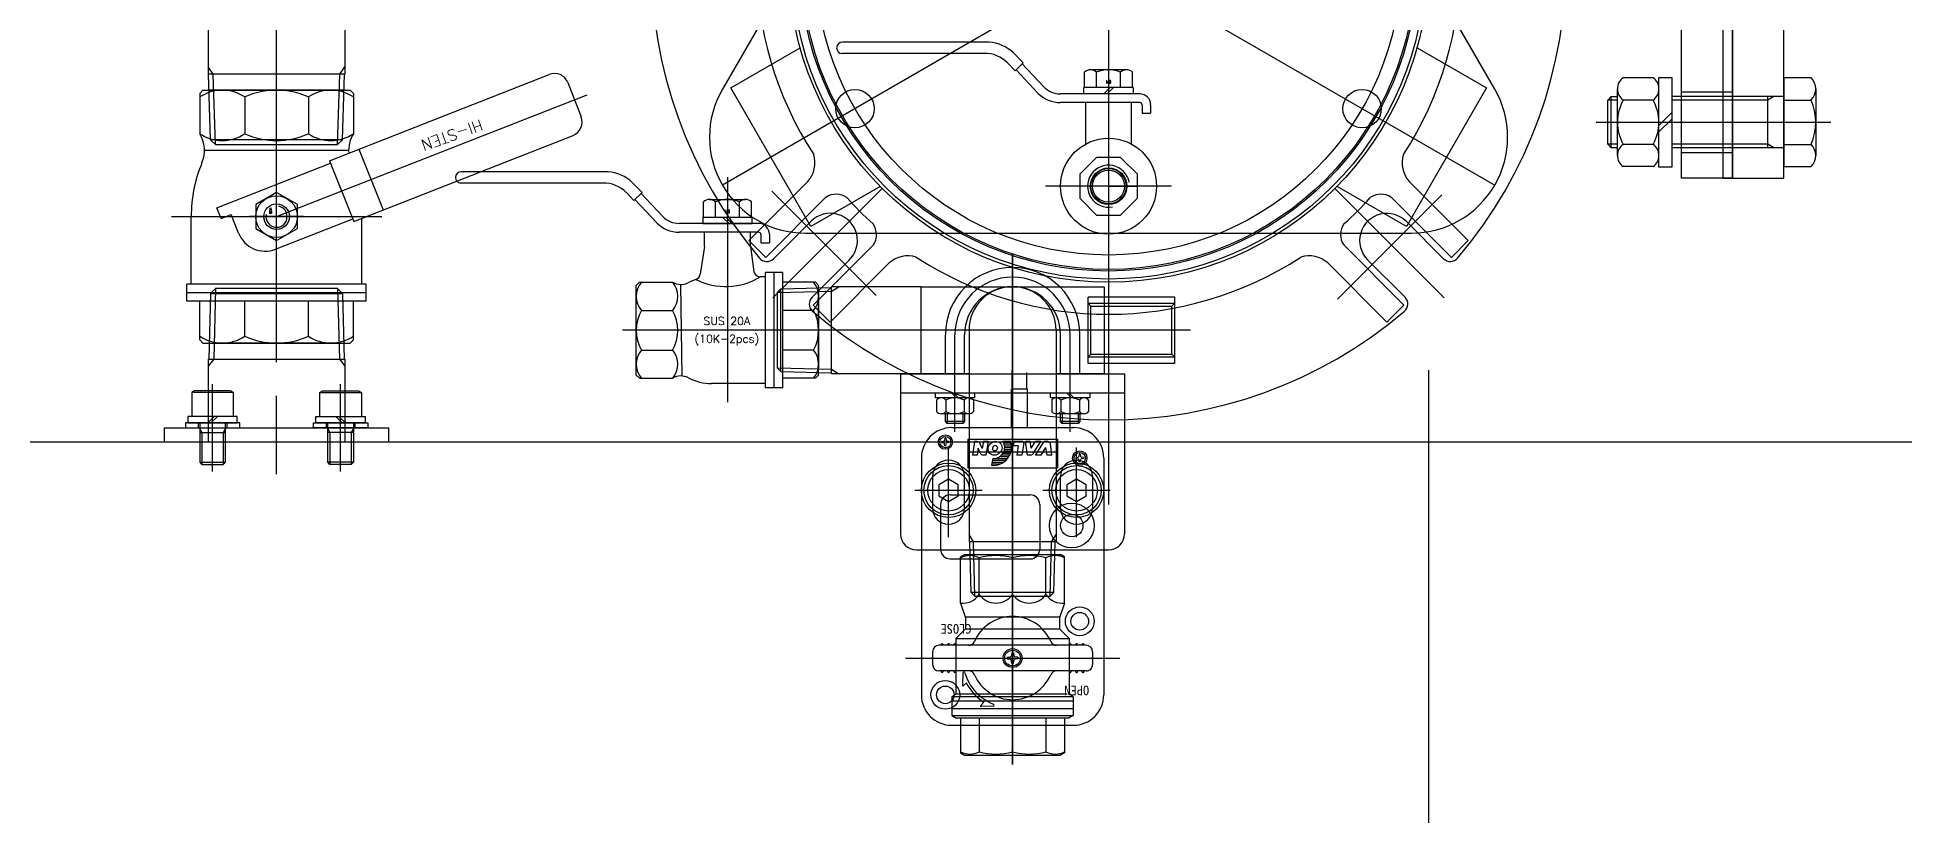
# Model space of a CAD drawing. Header units: millimetres. Extents: x 4080735 to 4152075, y -451436 to -400976.
# Drawn here: x 4112793 to 4113377, y -424676 to -424433 of the extents above; entities that cross this region are included whole.
import ezdxf
from ezdxf.enums import TextEntityAlignment as Align

# ---------------------------------------------------------------- set-up
doc = ezdxf.new("R2010")
doc.units = ezdxf.units.MM
doc.header["$LTSCALE"] = 60
doc.layers.add('EQUIPMENT', color=6, linetype='Continuous')
doc.styles.get("Standard").update_dxf_attribs({"font": 'romans.shx', "width": 0.75, "bigfont": 'whgtxt.shx'})
doc.styles.add('WHGTXT', font='ROMANS.shx', dxfattribs={"bigfont": 'WHGTXT.shx'})
doc.styles.add('굴림체', font='', dxfattribs={"width": 0.8, "height": 150})
doc.styles.get('굴림체').set_extended_font_data('GulimChe')

# ---------------------------------------------------------------- blocks, each defined once
blk = doc.blocks.new('EQ')
at = {"layer": 'EQUIPMENT', "color": 253}
for p, q in [((-2670, 17496.86), (-2670, 17854.1)), ((-2435.98, 17683.98), (-2530.68, 17519.96)), ((-2289.32, 17519.96), (-2384.02, 17683.98)), ((-2231, 17492.13), (-2231, 17627.13)), ((-2218, 17627.13), (-2218, 17492.13)), ((-2215, 17492.13), (-2215, 17627.13)), ((-2215, 17627.13), (-2215, 17492.13)), ((-2215, 17492.13), (-2215, 17627.13)), ((-2199, 17492.13), (-2199, 17627.13)), ((-2410, 17559.63), (-2530.68, 17489.96)), ((-2410, 17559.63), (-2410, 17390.17)), ((-2410, 17559.63), (-2289.32, 17489.96)), ((-2691.35, 17552.63), (-2691.35, 17524.63)), ((-2648.65, 17552.63), (-2648.65, 17524.63)), ((-2528.06, 17520.34), (-2506.41, 17532.84)), ((-2448.86, 17531.13), (-2493.25, 17531.09)), ((-2447.27, 17534.65), (-2493.16, 17534.63)), ((-2436.64, 17528.16), (-2439.71, 17531.34)), ((-2409.98, 17532.97), (-2409.98, 17470.63)), ((-2313.59, 17532.84), (-2291.94, 17520.34)), ((-2689.77, 17524.63), (-2691.35, 17526.93)), ((-2648.65, 17524.63), (-2691.35, 17524.63)), ((-2690.6, 17504.11), (-2691.25, 17524.63)), ((-2689.08, 17502.63), (-2689.77, 17524.63)), ((-2670, 17434.64), (-2670, 17525.63)), ((-2653.46, 17497.61), (-2584.77, 17524.56)), ((-2650.92, 17502.63), (-2650.23, 17524.63)), ((-2650.23, 17524.63), (-2648.65, 17526.93)), ((-2649.4, 17504.11), (-2648.75, 17524.63)), ((-2439.19, 17525.7), (-2441.57, 17528.16)), ((-2436.64, 17528.16), (-2439.19, 17525.7)), ((-2432.08, 17518.73), (-2438.88, 17525.99)), ((-2430.2, 17520.66), (-2436.95, 17527.87)), ((-2417.49, 17520.5), (-2417.49, 17525.22)), ((-2404.35, 17526), (-2415.61, 17526)), ((-2413.73, 17520.5), (-2413.73, 17525.22)), ((-2406.23, 17520.5), (-2406.23, 17525.22)), ((-2402.48, 17520.5), (-2402.48, 17525.22)), ((-2239.86, 17523.49), (-2249.14, 17523.49)), ((-2238, 17495.63), (-2238, 17523.63)), ((-2238, 17523.63), (-2234, 17523.63)), ((-2234, 17523.63), (-2234, 17495.63)), ((-2190.43, 17523.49), (-2199, 17523.49)), ((-2199, 17523.49), (-2199, 17495.78)), ((-2694, 17518.63), (-2693, 17519.63)), ((-2694, 17518.63), (-2694, 17506.03)), ((-2693, 17519.63), (-2647, 17519.63)), ((-2648.91, 17519.63), (-2691.09, 17519.63)), ((-2670, 17480.13), (-2572.97, 17518.21)), ((-2647, 17519.63), (-2646, 17518.63)), ((-2646, 17518.63), (-2646, 17506.03)), ((-2579.01, 17522.04), (-2574.81, 17511.28)), ((-2503.06, 17477.04), (-2528.06, 17520.34)), ((-2400.24, 17518.5), (-2425.1, 17518.5)), ((-2402.28, 17520.5), (-2417.68, 17520.5)), ((-2417.68, 17518.5), (-2417.68, 17520.5)), ((-2402.28, 17518.5), (-2417.68, 17518.5)), ((-2411.48, 17518.5), (-2409.48, 17520.5)), ((-2410.48, 17518.5), (-2408.48, 17520.5)), ((-2402.28, 17520.5), (-2402.28, 17518.5)), ((-2291.94, 17520.34), (-2316.94, 17477.04)), ((-2254, 17516.55), (-2252.92, 17517.63)), ((-2252.92, 17517.63), (-2251, 17517.63)), ((-2252.92, 17501.63), (-2252.92, 17517.63)), ((-2251, 17499.24), (-2251, 17520.03)), ((-2199, 17517.63), (-2234, 17517.63)), ((-2231, 17519.13), (-2215, 17519.13)), ((-2204, 17501.63), (-2204, 17517.63)), ((-2202.13, 17517.63), (-2204, 17516.55)), ((-2189, 17520.03), (-2189, 17499.24)), ((-2679.94, 17517.52), (-2679.94, 17506.03)), ((-2660.06, 17517.52), (-2660.06, 17506.03)), ((-2400.24, 17515.75), (-2425.05, 17515.75)), ((-2417.14, 17502.83), (-2417.14, 17515.75)), ((-2402.82, 17502.81), (-2402.82, 17515.75)), ((-2399.54, 17515.04), (-2399.54, 17512.46)), ((-2399.54, 17512.46), (-2396.84, 17512.46)), ((-2396.84, 17515.1), (-2396.84, 17512.46)), ((-2254, 17502.72), (-2254, 17516.55)), ((-2251, 17516.55), (-2254, 17516.55)), ((-2239.86, 17516.56), (-2249.14, 17516.56)), ((-2234, 17512.63), (-2238, 17508.63)), ((-2204, 17516.55), (-2234, 17516.55)), ((-2199, 17516.56), (-2190.43, 17516.56)), ((-2257.67, 17509.63), (-2184.33, 17509.63)), ((-2234, 17510.63), (-2238, 17506.63)), ((-2232, 17509.63), (-2214, 17509.63)), ((-2229, 17509.63), (-2188.45, 17509.63)), ((-2647.47, 17500.8), (-2692.53, 17500.8)), ((-2690.6, 17504.11), (-2689.08, 17502.63)), ((-2649.4, 17504.11), (-2690.6, 17504.11)), ((-2689.08, 17502.63), (-2650.92, 17502.63)), ((-2650.92, 17502.63), (-2649.4, 17504.11)), ((-2645.87, 17478.62), (-2577.32, 17505.52)), ((-2644.33, 17501.19), (-2636.73, 17482.21)), ((-2252.92, 17501.63), (-2254, 17502.72)), ((-2251, 17502.72), (-2254, 17502.72)), ((-2251, 17501.63), (-2252.92, 17501.63)), ((-2239.86, 17502.71), (-2249.14, 17502.71)), ((-2204, 17502.72), (-2234, 17502.72)), ((-2199, 17501.63), (-2234, 17501.63)), ((-2231, 17500.13), (-2215, 17500.13)), ((-2202.13, 17501.63), (-2204, 17502.72)), ((-2199, 17502.71), (-2190.43, 17502.71)), ((-2688.64, 17482.85), (-2653.13, 17496.78)), ((-2653.46, 17497.61), (-2645.87, 17478.62)), ((-2413.73, 17498.63), (-2419, 17493.36)), ((-2406.27, 17498.63), (-2413.73, 17498.63)), ((-2401, 17493.36), (-2406.27, 17498.63)), ((-2239.86, 17495.78), (-2249.14, 17495.78)), ((-2234, 17495.63), (-2238, 17495.63)), ((-2199, 17495.78), (-2190.43, 17495.78)), ((-2670, 17471.68), (-2670, 17488.58)), ((-2567.98, 17490.63), (-2612.37, 17490.59)), ((-2566.39, 17494.15), (-2612.28, 17494.13)), ((-2555.76, 17487.66), (-2558.83, 17490.84)), ((-2529.1, 17492.47), (-2529.1, 17422.13)), ((-2522.43, 17472.66), (-2503.97, 17491.12)), ((-2514.89, 17454.75), (-2480.71, 17488.92)), ((-2481.41, 17489.54), (-2503.06, 17477.04)), ((-2390.28, 17489.63), (-2429.72, 17489.63)), ((-2410, 17489.63), (-2419.18, 17489.63)), ((-2419, 17493.36), (-2419, 17485.91)), ((-2410, 17489.63), (-2400.82, 17489.63)), ((-2401, 17485.91), (-2401, 17493.36)), ((-2305.11, 17454.75), (-2339.29, 17488.92)), ((-2316.94, 17477.04), (-2338.59, 17489.54)), ((-2297.57, 17472.66), (-2316.03, 17491.12)), ((-2215, 17492.13), (-2231, 17492.13)), ((-2218, 17492.13), (-2215, 17492.13)), ((-2215, 17492.13), (-2199, 17492.13)), ((-2687.35, 17479.55), (-2688.64, 17482.85)), ((-2670, 17487.64), (-2676.5, 17483.89)), ((-2676.5, 17483.89), (-2676.5, 17476.38)), ((-2663.5, 17483.89), (-2670, 17487.64)), ((-2663.5, 17476.38), (-2663.5, 17483.89)), ((-2558.31, 17485.2), (-2560.69, 17487.66)), ((-2555.76, 17487.66), (-2558.31, 17485.2)), ((-2551.2, 17478.23), (-2558, 17485.49)), ((-2549.31, 17480.16), (-2556.07, 17487.37)), ((-2536.61, 17480), (-2536.61, 17484.72)), ((-2534.73, 17485.5), (-2523.47, 17485.5)), ((-2532.85, 17480), (-2532.85, 17484.72)), ((-2525.35, 17480), (-2525.35, 17484.72)), ((-2521.59, 17480), (-2521.59, 17484.72)), ((-2517.13, 17467.36), (-2498.33, 17486.16)), ((-2515.25, 17488.11), (-2482.67, 17455.53)), ((-2419, 17485.91), (-2413.73, 17480.63)), ((-2406.27, 17480.63), (-2401, 17485.91)), ((-2338.47, 17454.38), (-2305.9, 17486.96)), ((-2302.87, 17467.36), (-2321.67, 17486.16)), ((-2702.86, 17480.13), (-2637.14, 17480.13)), ((-2696.67, 17459.02), (-2696.67, 17480.13)), ((-2687.35, 17479.55), (-2684.15, 17480.8)), ((-2681.88, 17475), (-2684.15, 17480.8)), ((-2661.55, 17480.13), (-2678.45, 17480.13)), ((-2670.35, 17469.97), (-2646.2, 17479.45)), ((-2643.33, 17459.02), (-2643.33, 17479.62)), ((-2519.36, 17478), (-2544.22, 17478)), ((-2536.8, 17480), (-2521.4, 17480)), ((-2536.8, 17480), (-2536.8, 17478)), ((-2536.8, 17478), (-2521.4, 17478)), ((-2528.6, 17478), (-2530.6, 17480)), ((-2527.6, 17478), (-2529.6, 17480)), ((-2521.4, 17478), (-2521.4, 17480)), ((-2502.98, 17478.67), (-2514.67, 17466.98)), ((-2413.73, 17480.63), (-2406.27, 17480.63)), ((-2316.81, 17478.46), (-2305.33, 17466.98)), ((-2676.5, 17476.38), (-2670, 17472.63)), ((-2670, 17472.63), (-2663.5, 17476.38)), ((-2519.36, 17475.25), (-2544.17, 17475.25)), ((-2536.26, 17470.81), (-2536.26, 17475.25)), ((-2522.43, 17472.66), (-2517.13, 17467.36)), ((-2521.94, 17470.81), (-2521.94, 17475.25)), ((-2518.66, 17474.54), (-2518.66, 17471.96)), ((-2518.66, 17471.96), (-2515.96, 17471.96)), ((-2518.66, 17471.96), (-2518.66, 17471.96)), ((-2515.96, 17474.6), (-2515.96, 17471.96)), ((-2504.7, 17474.96), (-2315.3, 17474.96)), ((-2502.28, 17452.51), (-2483.48, 17471.31)), ((-2317.72, 17452.51), (-2336.52, 17471.31)), ((-2297.57, 17472.66), (-2302.87, 17467.36)), ((-2536.26, 17470.81), (-2537.58, 17462.11)), ((-2521.94, 17470.81), (-2520.81, 17462.93)), ((-2491.17, 17466.45), (-2502.65, 17454.97)), ((-2496.97, 17447.2), (-2478.51, 17465.67)), ((-2440, 17373.41), (-2440, 17468.64)), ((-2440, 17468.05), (-2440, 17357.27)), ((-2323.03, 17447.2), (-2341.49, 17465.67)), ((-2329.04, 17466.65), (-2317.35, 17454.96)), ((-2557.6, 17458.63), (-2556.6, 17459.63)), ((-2556.6, 17459.63), (-2546.21, 17459.63)), ((-2517.27, 17461.3), (-2518.84, 17461.3)), ((-2517.27, 17462.63), (-2517.27, 17426.63)), ((-2511.93, 17462.63), (-2517.27, 17462.63)), ((-2514.6, 17462.63), (-2514.6, 17426.63)), ((-2511.93, 17462.63), (-2511.93, 17426.63)), ((-2501.6, 17459.63), (-2511.93, 17459.63)), ((-2500.6, 17458.63), (-2501.6, 17459.63)), ((-2642, 17459.02), (-2698, 17459.02)), ((-2698, 17453.69), (-2698, 17459.02)), ((-2642, 17456.36), (-2698, 17456.36)), ((-2642, 17453.69), (-2698, 17453.69)), ((-2694, 17441.63), (-2694, 17453.69)), ((-2690.6, 17456.16), (-2691.12, 17435.63)), ((-2689.08, 17457.63), (-2690.6, 17456.16)), ((-2690.6, 17456.16), (-2649.4, 17456.16)), ((-2689.08, 17457.63), (-2689.64, 17435.63)), ((-2650.92, 17457.63), (-2689.08, 17457.63)), ((-2679.94, 17442.75), (-2679.94, 17453.69)), ((-2660.06, 17442.75), (-2660.06, 17453.69)), ((-2650.92, 17457.63), (-2649.4, 17456.16)), ((-2650.92, 17457.63), (-2650.36, 17435.63)), ((-2649.4, 17456.16), (-2648.88, 17435.63)), ((-2646, 17441.63), (-2646, 17453.69)), ((-2642, 17453.69), (-2642, 17459.02)), ((-2557.6, 17430.63), (-2557.6, 17458.63)), ((-2543.22, 17430.33), (-2543.63, 17458.92)), ((-2513.6, 17456.4), (-2512.45, 17457.58)), ((-2513.6, 17456.4), (-2496.6, 17456.83)), ((-2513.6, 17456.4), (-2513.6, 17432.87)), ((-2512.45, 17457.58), (-2496.6, 17457.98)), ((-2512.45, 17431.69), (-2512.45, 17457.58)), ((-2500.6, 17430.63), (-2500.6, 17458.63)), ((-2500.6, 17456.4), (-2500.6, 17432.87)), ((-2496.6, 17431.03), (-2496.6, 17458.23)), ((-2468.6, 17458.23), (-2496.6, 17458.23)), ((-2496.6, 17456.83), (-2494.27, 17458.23)), ((-2468.6, 17431.03), (-2468.6, 17458.23)), ((-2468.6, 17458.23), (-2411.4, 17458.23)), ((-2389.4, 17454.98), (-2416.4, 17454.98)), ((-2416.4, 17434.28), (-2416.4, 17454.98)), ((-2411.4, 17458.23), (-2411.4, 17431.03)), ((-2389.4, 17454.98), (-2389.4, 17434.28)), ((-2555.99, 17450.85), (-2546.21, 17450.85)), ((-2502.21, 17450.85), (-2511.93, 17450.85)), ((-2496.97, 17447.2), (-2502.28, 17452.51)), ((-2389.4, 17452.95), (-2416.4, 17452.95)), ((-2415.56, 17452.11), (-2416.4, 17452.95)), ((-2415.56, 17452.11), (-2390.24, 17452.11)), ((-2415.56, 17437.16), (-2415.56, 17452.11)), ((-2390.24, 17452.11), (-2389.4, 17452.95)), ((-2390.24, 17437.16), (-2390.24, 17452.11)), ((-2323.03, 17447.2), (-2317.72, 17452.51)), ((-2496.35, 17444.63), (-2561.85, 17444.63)), ((-2402.73, 17444.63), (-2517.86, 17444.63)), ((-2468.6, 17444.63), (-2470.6, 17444.63)), ((-2461, 17431.03), (-2461, 17443.23)), ((-2458, 17412.94), (-2458, 17443.23)), ((-2455, 17431.03), (-2455, 17443.23)), ((-2453.6, 17444.63), (-2453.6, 17378.53)), ((-2426.4, 17444.63), (-2426.4, 17378.53)), ((-2425, 17431.03), (-2425, 17443.23)), ((-2422, 17412.94), (-2422, 17443.23)), ((-2384.4, 17444.63), (-2421.4, 17444.63)), ((-2419, 17431.03), (-2419, 17443.23)), ((-2693, 17440.63), (-2694, 17441.63)), ((-2693, 17440.63), (-2647, 17440.63)), ((-2650.92, 17440.63), (-2689.08, 17440.63)), ((-2647, 17440.63), (-2646, 17441.63)), ((-2555.99, 17438.42), (-2546.21, 17438.42)), ((-2502.21, 17438.42), (-2511.93, 17438.42)), ((-2416.4, 17436.32), (-2415.56, 17437.16)), ((-2416.4, 17436.32), (-2389.4, 17436.32)), ((-2415.56, 17437.16), (-2390.24, 17437.16)), ((-2389.4, 17436.32), (-2390.24, 17437.16)), ((-2691.35, 17435.63), (-2691.35, 17409.63)), ((-2691.35, 17435.63), (-2648.65, 17435.63)), ((-2689.64, 17435.63), (-2691.35, 17433.39)), ((-2650.36, 17435.63), (-2648.65, 17433.39)), ((-2648.65, 17435.63), (-2648.65, 17409.63)), ((-2557.6, 17430.63), (-2556.6, 17429.63)), ((-2513.6, 17432.87), (-2496.6, 17432.44)), ((-2513.6, 17432.87), (-2512.45, 17431.69)), ((-2512.45, 17431.69), (-2496.6, 17431.29)), ((-2501.6, 17429.63), (-2500.6, 17430.63)), ((-2496.6, 17432.44), (-2494.27, 17431.03)), ((-2468.6, 17431.03), (-2496.6, 17431.03)), ((-2475, 17431.03), (-2475, 17381.03)), ((-2475, 17431.03), (-2405, 17431.03)), ((-2453.6, 17431.03), (-2468.6, 17431.03)), ((-2440.1, 17426.2), (-2440.1, 17432.03)), ((-2435.5, 17426.2), (-2435.5, 17431.44)), ((-2411.4, 17431.03), (-2426.4, 17431.03)), ((-2389.4, 17434.28), (-2416.4, 17434.28)), ((-2405, 17431.03), (-2405, 17381.03)), ((-2310, 17432.13), (-2310, 15716.84)), ((-2695.63, 17425.73), (-2696.5, 17425.23)), ((-2696.5, 17425.23), (-2696.5, 17417.73)), ((-2683.5, 17425.23), (-2696.5, 17425.23)), ((-2684.37, 17425.73), (-2695.63, 17425.73)), ((-2690, 17400.54), (-2690, 17427.83)), ((-2683.5, 17425.23), (-2684.37, 17425.73)), ((-2683.5, 17417.73), (-2683.5, 17425.23)), ((-2656.5, 17425.23), (-2655.63, 17425.73)), ((-2656.5, 17425.23), (-2643.5, 17425.23)), ((-2656.5, 17417.73), (-2656.5, 17425.23)), ((-2655.63, 17425.73), (-2644.37, 17425.73)), ((-2650, 17400.54), (-2650, 17427.83)), ((-2644.37, 17425.73), (-2643.5, 17425.23)), ((-2643.5, 17425.23), (-2643.5, 17417.73)), ((-2556.6, 17429.63), (-2546.21, 17429.63)), ((-2517.27, 17427.97), (-2534.1, 17427.97)), ((-2511.93, 17426.63), (-2517.27, 17426.63)), ((-2501.6, 17429.63), (-2511.93, 17429.63)), ((-2475, 17425.03), (-2405, 17425.03)), ((-2464.1, 17423.53), (-2464.1, 17425.03)), ((-2464.1, 17425.03), (-2451.9, 17425.03)), ((-2459.13, 17425.03), (-2457.63, 17423.53)), ((-2458.38, 17425.03), (-2456.88, 17423.53)), ((-2451.9, 17425.03), (-2451.9, 17423.53)), ((-2435.3, 17426.2), (-2440.3, 17426.2)), ((-2440.3, 17414.2), (-2440.3, 17426.2)), ((-2435.3, 17414.2), (-2435.3, 17426.2)), ((-2428.1, 17423.53), (-2428.1, 17425.03)), ((-2428.1, 17425.03), (-2415.9, 17425.03)), ((-2423.13, 17425.03), (-2421.63, 17423.53)), ((-2422.38, 17425.03), (-2420.88, 17423.53)), ((-2415.9, 17425.03), (-2415.9, 17423.53)), ((-2670, 17399.63), (-2670, 17424.13)), ((-2451.9, 17423.53), (-2464.1, 17423.53)), ((-2463.77, 17422.82), (-2463.77, 17419.25)), ((-2453.67, 17418.53), (-2462.33, 17418.53)), ((-2461, 17416.08), (-2461, 17418.53)), ((-2460.89, 17422.82), (-2460.89, 17419.25)), ((-2460.46, 17418.53), (-2460.46, 17415.53)), ((-2455.54, 17418.53), (-2455.54, 17415.53)), ((-2455.11, 17422.82), (-2455.11, 17419.25)), ((-2455, 17418.53), (-2455, 17416.08)), ((-2452.23, 17422.82), (-2452.23, 17419.25)), ((-2440, 17308.9), (-2440, 17419.2)), ((-2415.9, 17423.53), (-2428.1, 17423.53)), ((-2427.77, 17422.82), (-2427.77, 17419.25)), ((-2417.67, 17418.53), (-2426.33, 17418.53)), ((-2425, 17416.08), (-2425, 17418.53)), ((-2424.89, 17422.82), (-2424.89, 17419.25)), ((-2424.46, 17418.53), (-2424.46, 17415.53)), ((-2419.54, 17418.53), (-2419.54, 17415.53)), ((-2419.11, 17422.82), (-2419.11, 17419.25)), ((-2419, 17418.53), (-2419, 17416.08)), ((-2416.23, 17422.82), (-2416.23, 17419.25)), ((-2705, 17409.63), (-2705, 17414.13)), ((-2705, 17414.13), (-2635, 17414.13)), ((-2698.5, 17415.73), (-2698.5, 17414.13)), ((-2681.5, 17415.73), (-2698.5, 17415.73)), ((-2698.5, 17414.13), (-2681.5, 17414.13)), ((-2697.7, 17417.73), (-2697.7, 17415.73)), ((-2682.3, 17417.73), (-2697.7, 17417.73)), ((-2697.7, 17415.73), (-2682.3, 17415.73)), ((-2694.5, 17415.73), (-2694.5, 17414.13)), ((-2694, 17415.73), (-2694, 17403.41)), ((-2694, 17413.91), (-2693.32, 17412.73)), ((-2694, 17412.73), (-2686, 17412.73)), ((-2693.32, 17412.73), (-2693.32, 17402.73)), ((-2691.5, 17415.73), (-2689.5, 17417.73)), ((-2690.5, 17415.73), (-2688.5, 17417.73)), ((-2686, 17413.91), (-2686.68, 17412.73)), ((-2686.68, 17412.73), (-2686.68, 17402.73)), ((-2686, 17403.41), (-2686, 17415.73)), ((-2685.5, 17415.73), (-2685.5, 17414.13)), ((-2682.3, 17415.73), (-2682.3, 17417.73)), ((-2681.5, 17414.13), (-2681.5, 17415.73)), ((-2658.5, 17414.13), (-2658.5, 17415.73)), ((-2658.5, 17415.73), (-2641.5, 17415.73)), ((-2641.5, 17414.13), (-2658.5, 17414.13)), ((-2657.7, 17417.73), (-2642.3, 17417.73)), ((-2657.7, 17415.73), (-2657.7, 17417.73)), ((-2642.3, 17415.73), (-2657.7, 17415.73)), ((-2654.5, 17415.73), (-2654.5, 17414.13)), ((-2654, 17403.41), (-2654, 17415.73)), ((-2654, 17413.91), (-2653.32, 17412.73)), ((-2646, 17412.73), (-2654, 17412.73)), ((-2653.32, 17412.73), (-2653.32, 17402.73)), ((-2649.5, 17415.73), (-2651.5, 17417.73)), ((-2648.5, 17415.73), (-2650.5, 17417.73)), ((-2646, 17413.91), (-2646.68, 17412.73)), ((-2646.68, 17412.73), (-2646.68, 17402.73)), ((-2646, 17415.73), (-2646, 17403.41)), ((-2645.5, 17415.73), (-2645.5, 17414.13)), ((-2642.3, 17417.73), (-2642.3, 17415.73)), ((-2641.5, 17415.73), (-2641.5, 17414.13)), ((-2635, 17414.13), (-2635, 17409.63)), ((-2460.46, 17415.53), (-2461, 17416.08)), ((-2455, 17416.08), (-2461, 17416.08)), ((-2455.54, 17415.53), (-2460.46, 17415.53)), ((-2459, 17414.2), (-2421, 17414.2)), ((-2455, 17416.08), (-2455.54, 17415.53)), ((-2424.46, 17415.53), (-2425, 17416.08)), ((-2419, 17416.08), (-2425, 17416.08)), ((-2419.54, 17415.53), (-2424.46, 17415.53)), ((-2419, 17416.08), (-2419.54, 17415.53)), ((-1810, 17409.63), (-2810, 17409.63)), ((-2635, 17409.63), (-2705, 17409.63)), ((-2462.2, 17409.88), (-2461.52, 17409.95)), ((-2462.2, 17409.88), (-2462.2, 17409.52)), ((-2462.2, 17409.52), (-2461.52, 17409.45)), ((-2461.52, 17409.95), (-2461.35, 17410.04)), ((-2461.52, 17409.45), (-2461.35, 17409.35)), ((-2461.25, 17410.22), (-2461.35, 17410.04)), ((-2461.25, 17409.18), (-2461.35, 17409.35)), ((-2461.18, 17410.9), (-2461.25, 17410.22)), ((-2461.18, 17408.5), (-2461.25, 17409.18)), ((-2460.82, 17410.9), (-2461.18, 17410.9)), ((-2460.82, 17408.5), (-2461.18, 17408.5)), ((-2460.82, 17410.9), (-2460.75, 17410.22)), ((-2460.82, 17408.5), (-2460.75, 17409.18)), ((-2460.75, 17410.22), (-2460.65, 17410.04)), ((-2460.75, 17409.18), (-2460.65, 17409.35)), ((-2460.48, 17409.95), (-2460.65, 17410.04)), ((-2460.48, 17409.45), (-2460.65, 17409.35)), ((-2459.8, 17409.88), (-2460.48, 17409.95)), ((-2459.8, 17409.52), (-2460.48, 17409.45)), ((-2460, 17380.03), (-2460, 17408.03)), ((-2459.8, 17409.88), (-2459.8, 17409.52)), ((-2454, 17410.6), (-2426, 17410.6)), ((-2454, 17410.6), (-2454, 17401.6)), ((-2454, 17410.6), (-2454, 17401.6)), ((-2454, 17410.6), (-2426, 17410.6)), ((-2451.87, 17409.86), (-2452.55, 17405.65)), ((-2451.16, 17409.86), (-2451.87, 17409.86)), ((-2450.74, 17407.75), (-2451.08, 17405.65)), ((-2450.17, 17406.37), (-2450.74, 17407.75)), ((-2449.47, 17407.69), (-2450.07, 17409.13)), ((-2449.13, 17409.86), (-2449.47, 17407.69)), ((-2447.62, 17409.86), (-2449.13, 17409.86)), ((-2447.62, 17409.86), (-2448.3, 17405.65)), ((-2440.63, 17409.86), (-2443.07, 17409.86)), ((-2440.53, 17409.56), (-2442.86, 17409.56)), ((-2440.45, 17406.74), (-2442.7, 17406.74)), ((-2440.39, 17409), (-2442.6, 17409)), ((-2440.35, 17407.3), (-2442.52, 17407.3)), ((-2440.32, 17408.43), (-2442.47, 17408.43)), ((-2440.3, 17407.87), (-2442.44, 17407.87)), ((-2439.62, 17409.86), (-2439.85, 17408.54)), ((-2438.22, 17408.54), (-2439.85, 17408.54)), ((-2436.91, 17409.86), (-2439.62, 17409.86)), ((-2438.22, 17408.54), (-2438.71, 17405.65)), ((-2436.49, 17409.36), (-2437.12, 17405.65)), ((-2434.49, 17409.86), (-2436, 17409.86)), ((-2435.34, 17405.65), (-2436, 17409.86)), ((-2434.17, 17407.82), (-2434.49, 17409.86)), ((-2434.17, 17407.82), (-2432.88, 17409.86)), ((-2433.55, 17406.08), (-2431.15, 17409.86)), ((-2431.15, 17409.86), (-2432.88, 17409.86)), ((-2432.78, 17405.65), (-2430.11, 17409.86)), ((-2431.03, 17405.65), (-2429.55, 17407.98)), ((-2428.99, 17409.86), (-2430.11, 17409.86)), ((-2429.18, 17405.65), (-2429.55, 17407.98)), ((-2427.68, 17405.65), (-2428.17, 17409.15)), ((-2426, 17410.6), (-2426, 17401.6)), ((-2426, 17410.6), (-2426, 17401.6)), ((-2420, 17380.03), (-2420, 17408.03)), ((-2694, 17403.41), (-2686, 17403.41)), ((-2694, 17403.41), (-2693.32, 17402.73)), ((-2693.32, 17402.73), (-2686.68, 17402.73)), ((-2686.68, 17402.73), (-2686, 17403.41)), ((-2646, 17403.41), (-2654, 17403.41)), ((-2653.32, 17402.73), (-2654, 17403.41)), ((-2646.68, 17402.73), (-2653.32, 17402.73)), ((-2646, 17403.41), (-2646.68, 17402.73)), ((-2468.5, 17404.7), (-2468.5, 17330.7)), ((-2460, 17384.13), (-2460, 17405.13)), ((-2454, 17401.6), (-2426, 17401.6)), ((-2454, 17401.6), (-2426, 17401.6)), ((-2426.4, 17406.53), (-2453.6, 17406.53)), ((-2451.08, 17405.65), (-2452.55, 17405.65)), ((-2448.3, 17405.65), (-2449.08, 17405.65)), ((-2446.18, 17404.58), (-2446.56, 17402.47)), ((-2443.94, 17402.79), (-2446.5, 17402.79)), ((-2442.85, 17403.35), (-2446.4, 17403.35)), ((-2442.12, 17403.92), (-2446.3, 17403.92)), ((-2441.59, 17404.48), (-2446.2, 17404.48)), ((-2441.18, 17405.05), (-2444.18, 17405.05)), ((-2440.86, 17405.61), (-2443.45, 17405.61)), ((-2440.62, 17406.17), (-2443, 17406.17)), ((-2437.12, 17405.65), (-2438.71, 17405.65)), ((-2434.34, 17405.65), (-2435.34, 17405.65)), ((-2431.03, 17405.65), (-2432.78, 17405.65)), ((-2427.68, 17405.65), (-2429.18, 17405.65)), ((-2420.2, 17404.88), (-2419.52, 17404.95)), ((-2420.2, 17404.88), (-2420.2, 17404.52)), ((-2420.2, 17404.52), (-2419.52, 17404.45)), ((-2420, 17384.13), (-2420, 17405.13)), ((-2419.52, 17404.95), (-2419.35, 17405.04)), ((-2419.52, 17404.45), (-2419.35, 17404.35)), ((-2419.25, 17405.22), (-2419.35, 17405.04)), ((-2419.25, 17404.18), (-2419.35, 17404.35)), ((-2419.18, 17405.9), (-2419.25, 17405.22)), ((-2419.18, 17403.5), (-2419.25, 17404.18)), ((-2418.82, 17405.9), (-2419.18, 17405.9)), ((-2418.82, 17403.5), (-2419.18, 17403.5)), ((-2418.82, 17405.9), (-2418.75, 17405.22)), ((-2418.82, 17403.5), (-2418.75, 17404.18)), ((-2418.75, 17405.22), (-2418.65, 17405.04)), ((-2418.75, 17404.18), (-2418.65, 17404.35)), ((-2418.48, 17404.95), (-2418.65, 17405.04)), ((-2418.48, 17404.45), (-2418.65, 17404.35)), ((-2417.8, 17404.88), (-2418.48, 17404.95)), ((-2417.8, 17404.52), (-2418.48, 17404.45)), ((-2417.8, 17404.88), (-2417.8, 17404.52)), ((-2411.5, 17404.7), (-2411.5, 17330.7)), ((-2465, 17399.03), (-2465, 17389.03)), ((-2460, 17398.1), (-2463, 17396.37)), ((-2463, 17396.37), (-2463, 17392.9)), ((-2457, 17396.37), (-2460, 17398.1)), ((-2457, 17392.9), (-2457, 17396.37)), ((-2455, 17389.03), (-2455, 17399.03)), ((-2425, 17389.03), (-2425, 17399.03)), ((-2420, 17398.1), (-2423, 17396.37)), ((-2423, 17396.37), (-2423, 17392.9)), ((-2417, 17396.37), (-2420, 17398.1)), ((-2417, 17392.9), (-2417, 17396.37)), ((-2415, 17399.03), (-2415, 17389.03)), ((-2470.5, 17394.63), (-2449.5, 17394.63)), ((-2463, 17392.9), (-2460, 17391.17)), ((-2462.5, 17390.2), (-2462.5, 17376.2)), ((-2460, 17391.17), (-2457, 17392.9)), ((-2459.5, 17393.2), (-2434.5, 17393.2)), ((-2431.5, 17390.2), (-2431.5, 17376.2)), ((-2430.5, 17394.63), (-2409.5, 17394.63)), ((-2423, 17392.9), (-2420, 17391.17)), ((-2420, 17391.17), (-2417, 17392.9)), ((-2452.2, 17378.53), (-2453.6, 17380.86)), ((-2426.4, 17378.53), (-2453.6, 17378.53)), ((-2452.94, 17362.68), (-2453.35, 17378.53)), ((-2451.76, 17361.53), (-2452.2, 17378.53)), ((-2440, 17377.53), (-2440, 17308.9)), ((-2428.24, 17361.53), (-2427.8, 17378.53)), ((-2427.8, 17378.53), (-2426.4, 17380.86)), ((-2427.06, 17362.68), (-2426.65, 17378.53)), ((-2470, 17376.03), (-2410, 17376.03)), ((-2459.5, 17373.2), (-2434.5, 17373.2)), ((-2456.28, 17373.81), (-2455.02, 17374.53)), ((-2456.28, 17359.38), (-2456.28, 17373.81)), ((-2455.01, 17374.53), (-2424.99, 17374.53)), ((-2451.76, 17374.53), (-2428.24, 17374.53)), ((-2450.44, 17362.11), (-2450.44, 17373.52)), ((-2440, 17373.52), (-2440, 17362.11)), ((-2429.56, 17362.11), (-2429.56, 17373.52)), ((-2423.72, 17373.81), (-2424.98, 17374.53)), ((-2423.72, 17359.38), (-2423.72, 17373.81)), ((-2451.76, 17361.53), (-2452.94, 17362.68)), ((-2427.06, 17362.68), (-2452.94, 17362.68)), ((-2451.76, 17361.53), (-2428.24, 17361.53)), ((-2428.24, 17361.53), (-2427.06, 17362.68)), ((-2456.28, 17359.38), (-2454.76, 17355.12)), ((-2454.76, 17355.12), (-2425.24, 17355.12)), ((-2454.7, 17355.12), (-2454.7, 17351.3)), ((-2425.3, 17355.12), (-2425.3, 17351.3)), ((-2423.72, 17359.38), (-2425.24, 17355.12)), ((-2454.7, 17351.3), (-2457.68, 17348.36)), ((-2457.68, 17348.36), (-2457.68, 17330.98)), ((-2457.68, 17348.36), (-2422.32, 17348.36)), ((-2454.7, 17351.3), (-2425.3, 17351.3)), ((-2425.3, 17351.3), (-2422.32, 17348.36)), ((-2422.32, 17348.36), (-2422.32, 17330.98)), ((-2465, 17344.2), (-2465, 17340.2)), ((-2417, 17346.2), (-2463, 17346.2)), ((-2462.3, 17346.2), (-2462.3, 17346.4)), ((-2461.7, 17346.2), (-2461.7, 17346.4)), ((-2460.3, 17346.2), (-2460.3, 17346.4)), ((-2459.7, 17346.2), (-2459.7, 17346.4)), ((-2458.3, 17346.2), (-2458.3, 17346.4)), ((-2457.7, 17346.2), (-2457.7, 17346.4)), ((-2441.68, 17342.45), (-2440.73, 17342.55)), ((-2440.73, 17342.55), (-2440.49, 17342.68)), ((-2440.35, 17342.93), (-2440.49, 17342.68)), ((-2440.25, 17343.88), (-2440.35, 17342.93)), ((-2439.75, 17343.88), (-2440.25, 17343.88)), ((-2439.75, 17343.88), (-2439.65, 17342.93)), ((-2439.65, 17342.93), (-2439.52, 17342.68)), ((-2439.27, 17342.55), (-2439.52, 17342.68)), ((-2438.32, 17342.45), (-2439.27, 17342.55)), ((-2422.3, 17346.2), (-2422.3, 17346.4)), ((-2421.7, 17346.2), (-2421.7, 17346.4)), ((-2420.3, 17346.2), (-2420.3, 17346.4)), ((-2419.7, 17346.2), (-2419.7, 17346.4)), ((-2418.3, 17346.2), (-2418.3, 17346.4)), ((-2417.7, 17346.2), (-2417.7, 17346.4)), ((-2415, 17344.2), (-2415, 17340.2)), ((-2473.5, 17342.2), (-2406.5, 17342.2)), ((-2417, 17338.2), (-2463, 17338.2)), ((-2462.3, 17338.2), (-2462.3, 17338)), ((-2461.7, 17338.2), (-2461.7, 17338)), ((-2460.3, 17338.2), (-2460.3, 17338)), ((-2459.7, 17338.2), (-2459.7, 17338)), ((-2458.3, 17338.2), (-2458.3, 17338)), ((-2457.7, 17338.2), (-2457.7, 17338)), ((-2455.49, 17337.51), (-2455.62, 17333.76)), ((-2441.68, 17342.45), (-2441.68, 17341.95)), ((-2441.68, 17341.95), (-2440.73, 17341.85)), ((-2440.73, 17341.85), (-2440.49, 17341.71)), ((-2440.35, 17341.47), (-2440.49, 17341.71)), ((-2440.25, 17340.51), (-2440.35, 17341.47)), ((-2439.75, 17340.51), (-2440.25, 17340.51)), ((-2439.75, 17340.51), (-2439.65, 17341.47)), ((-2439.65, 17341.47), (-2439.52, 17341.71)), ((-2439.27, 17341.85), (-2439.52, 17341.71)), ((-2438.32, 17341.95), (-2439.27, 17341.85)), ((-2438.32, 17342.45), (-2438.32, 17341.95)), ((-2422.3, 17338.2), (-2422.3, 17338)), ((-2421.7, 17338.2), (-2421.7, 17338)), ((-2420.3, 17338.2), (-2420.3, 17338)), ((-2419.7, 17338.2), (-2419.7, 17338)), ((-2418.3, 17338.2), (-2418.3, 17338)), ((-2417.7, 17338.2), (-2417.7, 17338)), ((-2458.94, 17330.07), (-2457.68, 17330.98)), ((-2457.68, 17330.98), (-2422.96, 17330.98)), ((-2454.44, 17334.43), (-2455.28, 17333.61)), ((-2421.06, 17330.07), (-2422.32, 17330.98)), ((-2421.06, 17330.07), (-2458.94, 17330.07)), ((-2458.94, 17330.07), (-2458.94, 17324.24)), ((-2458.94, 17328.89), (-2421.06, 17328.89)), ((-2421.06, 17326.37), (-2458.94, 17326.37)), ((-2448.94, 17328.43), (-2449.96, 17327.43)), ((-2446.07, 17327.22), (-2449.82, 17327.09)), ((-2421.06, 17330.07), (-2421.06, 17324.24)), ((-2459, 17321.2), (-2421, 17321.2)), ((-2458.94, 17324.24), (-2421.06, 17324.24)), ((-2458.94, 17324.24), (-2457.68, 17323.52)), ((-2457.68, 17323.52), (-2422.32, 17323.52)), ((-2456.28, 17323.52), (-2456.28, 17312.63)), ((-2450.44, 17323.52), (-2450.44, 17312.91)), ((-2440, 17323.52), (-2440, 17312.91)), ((-2429.56, 17323.52), (-2429.56, 17312.91)), ((-2423.72, 17323.52), (-2423.72, 17312.63)), ((-2421.06, 17324.24), (-2422.32, 17323.52)), ((-2456.28, 17312.63), (-2455.02, 17311.9)), ((-2455.01, 17311.9), (-2424.99, 17311.9)), ((-2423.72, 17312.63), (-2424.98, 17311.9))]:
    blk.add_line(p, q, dxfattribs=at)
for centre, radius in [((-2410, 17559.63), 100), ((-2410, 17559.63), 99), ((-2410, 17559.63), 96.5), ((-2410, 17559.63), 96), ((-2410, 17559.63), 91.5), ((-2489.24, 17513.88), 6), ((-2330.76, 17513.88), 6), ((-2410, 17489.63), 15), ((-2409.98, 17489.63), 5.72), ((-2410, 17489.63), 5.5), ((-2410, 17489.63), 5), ((-2670, 17480.13), 6.5), ((-2670, 17480.13), 4), ((-2461, 17409.7), 2.25), ((-2461, 17409.7), 1.76), ((-2419, 17404.7), 2.25), ((-2460, 17394.63), 8.5), ((-2460, 17394.63), 7.7), ((-2460, 17394.63), 6.5), ((-2420, 17394.63), 8.5), ((-2420, 17394.63), 7.7), ((-2420, 17394.63), 6.5), ((-2419, 17404.7), 1.76), ((-2421.5, 17383.6), 7), ((-2421.5, 17383.6), 3.5), ((-2419, 17353.7), 4.5), ((-2419, 17353.7), 2.75), ((-2440, 17342.2), 2.95), ((-2440, 17342.2), 2.47), ((-2461, 17330.7), 4.5), ((-2461, 17330.7), 2.75)]:
    blk.add_circle(centre, radius, dxfattribs=at)
for centre, radius, start, end in [((-2410, 17559.63), 143, 139.70973, 220.28825), ((-2410, 17559.63), 143, 319.70973, 40.28825), ((-2410, 17559.63), 110, 146.89991, 213.10009), ((-2410, 17559.63), 110, 326.89991, 33.10009), ((-2493.21, 17532.86), 1.77, 88.55151, 268.55151), ((-2448.6, 17521.35), 9.78, 44.06962, 91.54593), ((-2448.56, 17521.43), 13.28, 48.22049, 84.40064), ((-2583.15, 17520.42), 4.44, 21.34485, 111.42613), ((-2415.61, 17523.37), 2.63, 44.55822, 135.44178), ((-2409.98, 17516.65), 9.35, 66.34973, 113.65027), ((-2404.35, 17523.37), 2.63, 44.55822, 135.44178), ((-2246.84, 17520.03), 4.16, 123.60751, 236.39249), ((-2242.16, 17520.03), 4.16, 303.60751, 56.39249), ((-2193.91, 17520.03), 4.91, 315.17818, 44.82182), ((-2686.97, 17506.9), 12.73, 56.49431, 123.50569), ((-2670, 17495.2), 24.44, 65.9983, 114.0017), ((-2653.03, 17506.9), 12.73, 56.49431, 123.50569), ((-2504.7, 17504.96), 30, 150, 270), ((-2425.05, 17525.53), 9.78, 224.06962, 270), ((-2425.1, 17525.59), 7.09, 224.06962, 270), ((-2400.24, 17515.1), 3.4, 0, 90), ((-2315.3, 17504.96), 30, 270, 30), ((-2400.24, 17515.04), 0.709, 0, 90), ((-2237.15, 17509.63), 13.85, 149.98864, 210.01136), ((-2251.85, 17509.63), 13.85, 329.98864, 30.01136), ((-2206.51, 17509.63), 17.51, 336.6982, 23.3018), ((-2686.97, 17516.64), 12.73, 236.49431, 303.50569), ((-2702.53, 17500.8), 10, 337.31462, 31.48468), ((-2670, 17528.35), 24.44, 245.9983, 294.0017), ((-2653.03, 17516.64), 12.73, 236.49431, 303.50569), ((-2637.47, 17500.8), 10, 148.51532, 184.77883), ((-2578.95, 17509.66), 4.44, 291.42613, 21.34485), ((-2246.84, 17499.24), 4.16, 123.60751, 236.39249), ((-2242.16, 17499.24), 4.16, 303.60751, 56.39249), ((-2193.91, 17499.24), 4.91, 315.17818, 44.82182), ((-2653.17, 17480.17), 43.5, 157.31462, 180.09598), ((-2510.51, 17496.95), 8.76, 318.32554, 17.3646), ((-2409.98, 17489.63), 6.58, 10.8, 280.8), ((-2309.49, 17496.95), 8.76, 162.6354, 221.67446), ((-2612.33, 17492.36), 1.77, 88.55151, 268.55151), ((-2567.72, 17480.85), 9.78, 44.06962, 91.54593), ((-2567.68, 17480.93), 13.28, 48.22049, 84.40064), ((-2670, 17480.13), 3.32, 169.2, 79.2), ((-2534.73, 17482.87), 2.63, 44.55822, 135.44178), ((-2529.1, 17476.15), 9.35, 66.34973, 113.65027), ((-2523.47, 17482.87), 2.63, 44.55822, 135.44178), ((-2495.12, 17481.4), 5.73, 54.32748, 124.01524), ((-2410, 17559.63), 110, 221.97761, 228.02239), ((-2410, 17559.63), 110, 311.97761, 318.02239), ((-2324.88, 17481.4), 5.73, 55.98476, 125.67252), ((-2544.17, 17485.03), 9.78, 224.06962, 270), ((-2544.22, 17485.09), 7.09, 224.06962, 270), ((-2519.36, 17474.6), 3.4, 0, 90), ((-2496.97, 17472.66), 8.5, 313.05157, 135), ((-2488.23, 17474.52), 5.73, 325.98476, 35.67252), ((-2331.77, 17474.52), 5.73, 144.32748, 214.01524), ((-2323.03, 17472.66), 8.5, 43.05157, 225), ((-2673.6, 17478.24), 8.89, 201.40318, 291.42613), ((-2519.36, 17474.54), 0.709, 0, 90), ((-2516.79, 17469.11), 3, 220.28825, 315), ((-2472.69, 17459.12), 8.76, 72.6354, 131.67446), ((-2410, 17559.63), 110, 236.89991, 303.10009), ((-2347.31, 17459.12), 8.76, 48.32554, 107.3646), ((-2303.21, 17469.1), 3, 225, 319.70973), ((-2550.81, 17455.24), 6.79, 139.67469, 220.32531), ((-2551.39, 17455.24), 6.79, 319.67469, 40.32531), ((-2543.63, 17463.92), 5, 238.94178, 298.05168), ((-2534.09, 17446.01), 15.29, 108.44148, 118.05168), ((-2539.56, 17462.41), 2, 288.44148, 351.34396), ((-2529.59, 17478.87), 20.59, 243.03101, 301.4463), ((-2518.84, 17463.3), 2, 190.5799, 270), ((-2507.39, 17455.24), 6.79, 319.67469, 40.32531), ((-2440, 17443.23), 21, 0, 180), ((-2440, 17443.23), 18, 0, 180), ((-2500.53, 17452.85), 3, 135, 229.70973), ((-2440, 17443.23), 15, 0, 180), ((-2440, 17444.63), 13.6, 0, 180), ((-2319.47, 17452.84), 3, 310.28825, 45), ((-2544.83, 17444.63), 12.77, 150.88474, 209.11526), ((-2557.37, 17444.63), 12.77, 330.88474, 29.11526), ((-2410, 17559.63), 143, 229.70973, 310.28825), ((-2513.37, 17444.63), 12.77, 330.88474, 29.11526), ((-2686.97, 17453.37), 12.73, 236.49431, 303.50569), ((-2670, 17465.07), 24.44, 245.9983, 294.0017), ((-2653.03, 17453.37), 12.73, 236.49431, 303.50569), ((-2550.81, 17434.03), 6.79, 139.67469, 220.32531), ((-2551.39, 17434.03), 6.79, 319.67469, 40.32531), ((-2507.39, 17434.03), 6.79, 319.67469, 40.32531), ((-2543.63, 17425.35), 5, 61.94832, 121.05822), ((-2534.09, 17443.26), 15.29, 241.94832, 269.97188), ((-2462.33, 17421.72), 1.82, 37.34099, 142.65901), ((-2462.33, 17420.35), 1.82, 217.34099, 322.65901), ((-2458, 17417.34), 6.19, 62.20423, 117.79577), ((-2458, 17424.73), 6.19, 242.20423, 297.79577), ((-2453.67, 17421.72), 1.82, 37.34099, 142.65901), ((-2453.67, 17420.35), 1.82, 217.34099, 322.65901), ((-2426.33, 17421.72), 1.82, 37.34099, 142.65901), ((-2426.33, 17420.35), 1.82, 217.34099, 322.65901), ((-2422, 17417.34), 6.19, 62.20423, 117.79577), ((-2422, 17424.73), 6.19, 242.20423, 297.79577), ((-2417.67, 17421.72), 1.82, 37.34099, 142.65901), ((-2417.67, 17420.35), 1.82, 217.34099, 322.65901), ((-2459, 17404.7), 9.5, 90.00001, 180), ((-2421, 17404.7), 9.5, 0.00001, 90.00001), ((-2451.16, 17408.68), 1.18, 22.56674, 90), ((-2436.91, 17409.43), 0.423, 349.99999, 90), ((-2428.99, 17409.03), 0.824, 7.97371, 90), ((-2460, 17399.03), 5, 0, 180), ((-2449.08, 17406.82), 1.18, 202.56678, 270.00001), ((-2434.34, 17406.59), 0.942, 270.00001, 327.53853), ((-2420, 17399.03), 5, 0, 180), ((-2459.5, 17390.2), 3, 90.00001, 180), ((-2434.5, 17390.2), 3, 0.00001, 90.00001), ((-2460, 17389.03), 5, 180, 0), ((-2420, 17389.03), 5, 180, 0), ((-2470, 17381.03), 5, 180, 270), ((-2410, 17381.03), 5, 270, 0), ((-2459.5, 17376.2), 3, 180, 270), ((-2453.36, 17367.78), 6.44, 63.04076, 116.95924), ((-2445.22, 17354.34), 19.88, 74.78178, 105.21834), ((-2434.78, 17354.34), 19.88, 74.78166, 105.21822), ((-2434.5, 17376.2), 3, 270, 0.00001), ((-2426.64, 17367.78), 6.44, 63.04076, 116.95924), ((-2455.57, 17365.49), 6.15, 263.41746, 326.66114), ((-2445.22, 17365.74), 6.36, 214.81434, 325.18566), ((-2434.78, 17365.74), 6.36, 214.81441, 325.18559), ((-2424.43, 17365.49), 6.15, 213.33886, 276.58254), ((-2440, 17342.2), 13, 23.57815, 156.42184), ((-2463, 17344.2), 2, 90, 180), ((-2462, 17346.4), 0.3, 359.99999, 180.00001), ((-2460, 17346.4), 0.3, 359.99999, 180.00001), ((-2458, 17346.4), 0.3, 359.99999, 180.00001), ((-2453.75, 17348.2), 2, 270, 336.42182), ((-2426.25, 17348.2), 2, 203.57818, 270), ((-2422, 17346.4), 0.3, 359.99999, 180), ((-2420, 17346.4), 0.3, 359.99999, 180), ((-2418, 17346.4), 0.3, 359.99999, 180), ((-2417, 17344.2), 2, 0.00001, 90), ((-2463, 17340.2), 2, 180, 270), ((-2462, 17338), 0.3, 180, 359.99999), ((-2460, 17338), 0.3, 179.99999, 359.99999), ((-2458, 17338), 0.3, 179.99999, 359.99999), ((-2455.19, 17337.5), 0.3, 17.18875, 178.00007), ((-2440.34, 17341.91), 15.2, 196.53288, 248.25872), ((-2453.75, 17336.2), 2, 23.57818, 90), ((-2440, 17342.2), 13, 203.57816, 336.42185), ((-2426.25, 17336.2), 2, 90, 156.42182), ((-2422, 17338), 0.3, 180, 0.00001), ((-2420, 17338), 0.3, 180, 0.00001), ((-2418, 17338), 0.3, 180, 0.00001), ((-2417, 17340.2), 2, 270, 0.00001), ((-2455.42, 17333.76), 0.2, 178.00012, 314.17571), ((-2440.52, 17341.66), 15.69, 207.44872, 237.5246), ((-2459, 17330.7), 9.5, 180, 270), ((-2449.82, 17327.29), 0.2, 134.17542, 272.00003), ((-2446.08, 17327.52), 0.3, 272.00009, 68.22851), ((-2421, 17330.7), 9.5, 270, 0.00001), ((-2453.36, 17318.65), 6.44, 243.04076, 296.95924), ((-2445.22, 17332.09), 19.88, 254.78166, 285.21822), ((-2434.78, 17332.09), 19.88, 254.78178, 285.21834), ((-2426.64, 17318.65), 6.44, 243.04076, 296.95924)]:
    blk.add_arc(centre, radius, start, end, dxfattribs=at)
for centre, major_axis, ratio, start_param, end_param in [((-2445.47, 17407.75), (1.63, 1.63), 0.885321, 3.141593, 9.424778), ((-2445.63, 17407.75), (3.86, 3.86), 0.951566, 3.775975, 5.879028), ((-2445.47, 17407.75), (0.226, 0.843), 0.818401, 3.141593, 9.424778), ((-2445.63, 17407.75), (2.34, 2.34), 0.92025, 3.792026, 6.177903)]:
    blk.add_ellipse(centre, major_axis=major_axis, ratio=ratio, start_param=start_param, end_param=end_param, dxfattribs=at)
at = {"layer": 'EQUIPMENT', "color": 253, "width": 0.7}
for p in [(-2409.98, 17522.25), (-2529.1, 17481.75)]:
    blk.add_text('M8', height=1, dxfattribs=at).set_placement(p, align=Align.MIDDLE_CENTER)
at = {"layer": 'EQUIPMENT', "color": 253, "style": 'WHGTXT'}
blk.add_text('HI-STEN', height=3.5, rotation=199.71799, dxfattribs=at).set_placement((-2615.17, 17505.61), align=Align.MIDDLE_CENTER)
at = {"layer": 'EQUIPMENT', "color": 253, "width": 0.7}
blk.add_text('M08', height=0.812, rotation=270, dxfattribs=at).set_placement((-2671.84, 17481.97), align=Align.MIDDLE_CENTER)
at = {"layer": 'EQUIPMENT', "color": 253, "style": 'WHGTXT'}
for s, p in [('SUS 20A', (-2529.3, 17447.53)), ('(10K-2pcs)', (-2529.3, 17441.98))]:
    blk.add_text(s, height=2.5, dxfattribs=at).set_placement(p, align=Align.MIDDLE_CENTER)
at = {"layer": 'EQUIPMENT', "color": 253, "style": '굴림체'}
for s, p in [('CLOSE', (-2452.81, 17352.81)), ('OPEN', (-2416.05, 17333.59))]:
    blk.add_text(s, height=3, rotation=180, dxfattribs=at).set_placement(p)

msp = doc.modelspace()

# ---------------------------------------------------------------- block references
at = {"layer": 'EQUIPMENT', "color": 3}
msp.add_blockref('EQ', (4115537.76, -441968.78), dxfattribs=at)

doc.saveas('drawing.dxf')
